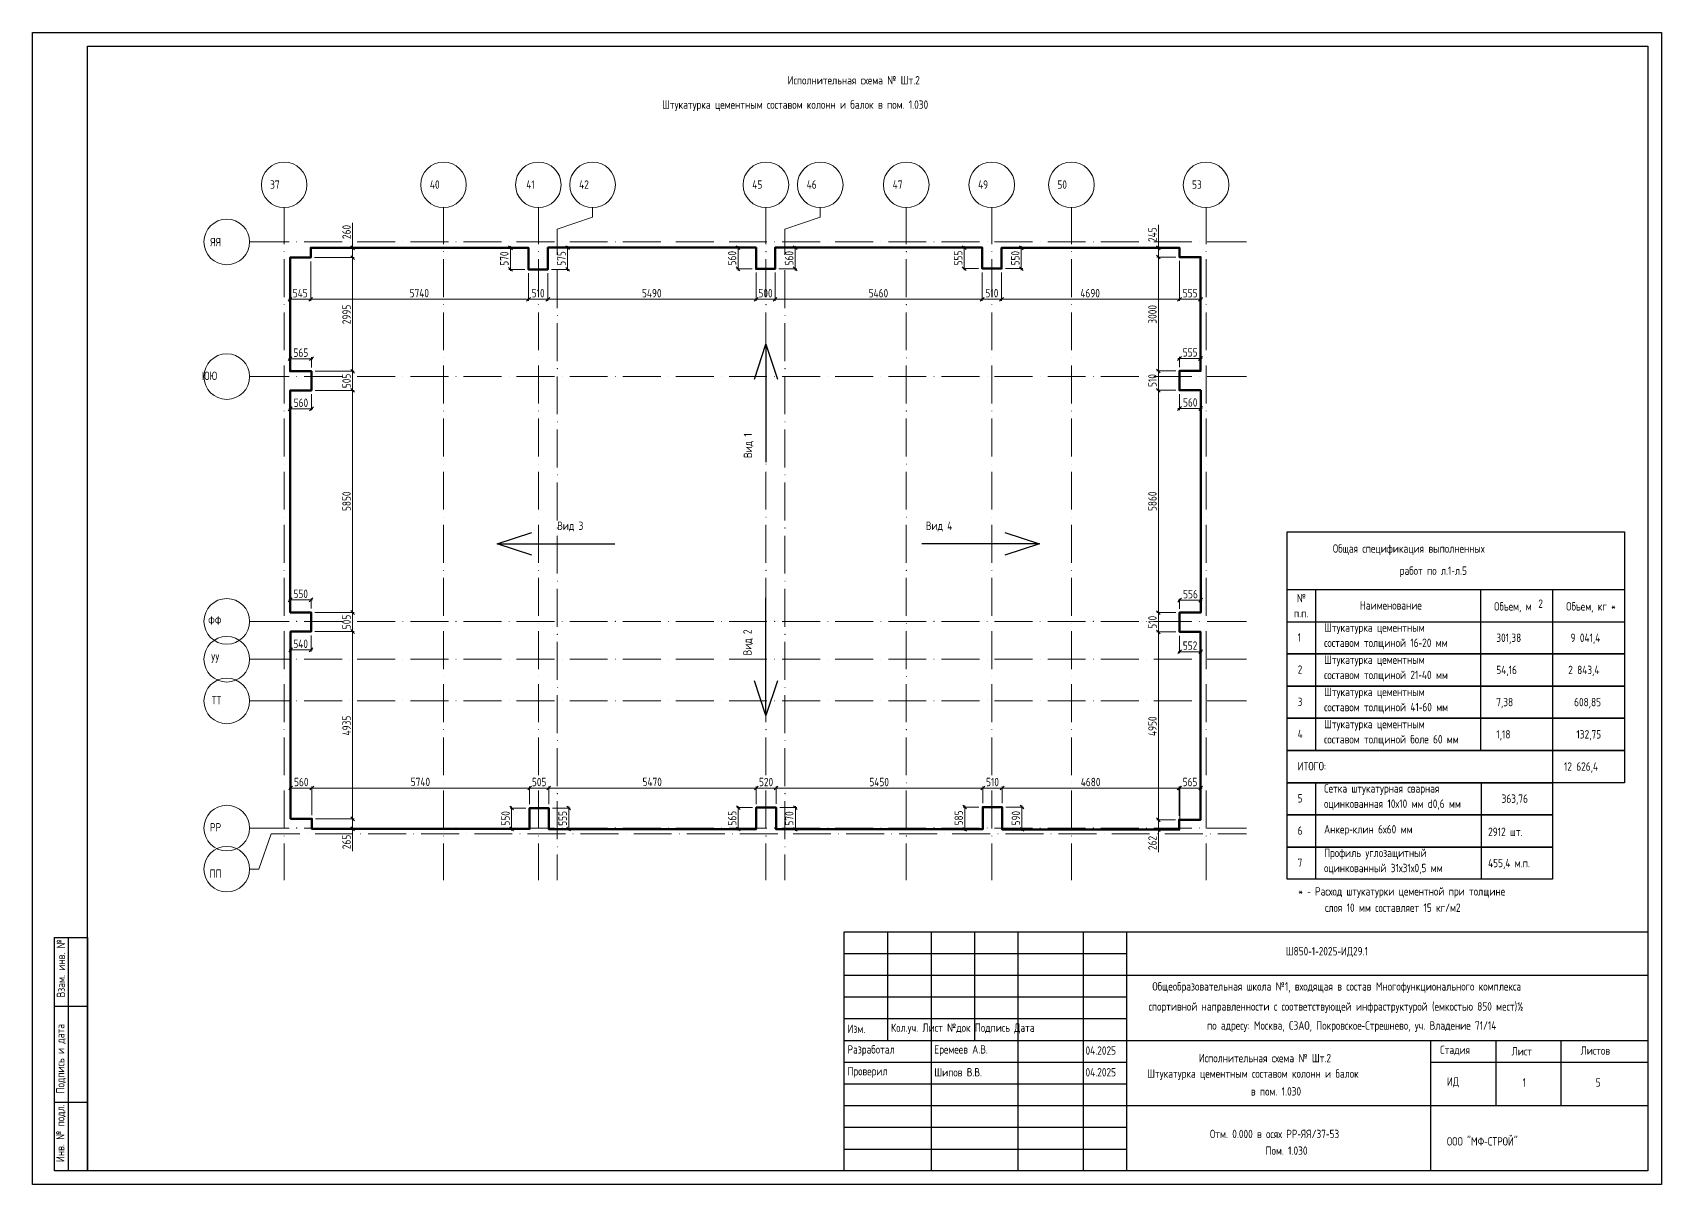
# Model space of a CAD drawing. Header units: millimetres. Extents: x 0 to 129, y 0 to 17.
# Drawn here: x 0.04 to 23.34, y 0.03 to 16.5 of the extents above; entities that cross this region are included whole.
import ezdxf

# ---------------------------------------------------------------- set-up
doc = ezdxf.new("R2010")
doc.units = ezdxf.units.MM
doc.layers.add('PDF _0', color=7, linetype='Continuous')
doc.layers.add('PDF _Текст', color=7, linetype='Continuous')
doc.layers.add('PDF _Оси-1', color=7, linetype='Continuous', true_color=0xaaaaaa)
doc.layers.add('PDF _Оси-3', color=7, linetype='Continuous', true_color=0x989898)
doc.styles.get("Standard").update_dxf_attribs({"font": 'ГОСТ тип А.ttf'})

msp = doc.modelspace()

# ---------------------------------------------------------------- linework, layer by layer
at = {"layer": 'PDF _0', "lineweight": 25}
for points in [[(0.043, 16.504), (23.34, 16.504), (23.34, 0.031), (0.043, 0.031)], [(0.828, 16.308), (23.144, 16.308), (23.144, 0.228), (0.828, 0.228)], [(22.814, 7.617), (17.987, 7.617)], [(22.814, 7.157), (17.987, 7.157)], [(22.814, 6.697), (17.987, 6.697)], [(22.814, 6.236), (17.987, 6.236)], [(21.783, 5.316), (17.987, 5.316)], [(21.783, 4.855), (17.987, 4.855)], [(0.357, 3.561), (0.828, 3.561), (0.828, 0.228), (0.357, 0.228)], [(11.652, 3.644), (23.144, 3.644), (23.144, 0.228), (11.652, 0.228)]]:
    msp.add_lwpolyline(points, close=True, dxfattribs=at)
at = {"layer": 'PDF _0', "lineweight": 13}
for points in [[(4.621, 13.426), (4.621, 13.785)], [(16.146, 13.271), (16.146, 13.426), (16.146, 13.755)], [(4.076, 13.426), (4.643, 13.426)], [(4.648, 13.399), (4.594, 13.453)], [(4.621, 13.448), (4.621, 13.285)], [(4.621, 13.307), (4.621, 11.638)], [(6.906, 13.399), (6.851, 13.453)], [(7.082, 13.426), (6.857, 13.426)], [(6.879, 13.448), (6.879, 13.095)], [(7.467, 13.429), (7.717, 13.429)], [(7.723, 13.402), (7.668, 13.456)], [(7.696, 13.45), (7.696, 13.095)], [(10.161, 13.402), (10.107, 13.456)], [(10.337, 13.429), (10.113, 13.429)], [(10.134, 13.45), (10.134, 13.103)], [(10.717, 13.429), (10.973, 13.429)], [(10.978, 13.402), (10.924, 13.456)], [(10.951, 13.45), (10.951, 13.103)], [(13.395, 13.402), (13.341, 13.456)], [(13.571, 13.429), (13.346, 13.429)], [(13.368, 13.45), (13.368, 13.106)], [(13.957, 13.426), (14.207, 13.426)], [(14.212, 13.399), (14.158, 13.453)], [(14.185, 13.448), (14.185, 13.106)], [(16.173, 13.399), (16.119, 13.453)], [(16.393, 13.426), (16.125, 13.426)], [(16.146, 11.644), (16.146, 13.315)], [(3.726, 13.231), (3.726, 12.668)], [(6.851, 13.144), (6.906, 13.09)], [(7.082, 13.117), (6.857, 13.117)], [(7.467, 13.117), (7.717, 13.117)], [(7.668, 13.144), (7.723, 13.09)], [(10.107, 13.152), (10.161, 13.098)], [(10.337, 13.125), (10.113, 13.125)], [(10.717, 13.125), (10.973, 13.125)], [(10.924, 13.152), (10.978, 13.098)], [(13.341, 13.155), (13.395, 13.1)], [(13.571, 13.128), (13.346, 13.128)], [(13.902, 12.668), (13.902, 13.073), (13.902, 12.668)], [(13.957, 13.128), (14.207, 13.128)], [(14.158, 13.155), (14.212, 13.1)], [(16.748, 13.239), (16.748, 12.668)], [(3.753, 12.717), (3.699, 12.663)], [(3.704, 12.69), (4.043, 12.69)], [(4, 12.69), (7.158, 12.69)], [(7.114, 12.69), (7.434, 12.69)], [(7.391, 12.69), (10.413, 12.69)], [(10.37, 12.69), (10.685, 12.69)], [(10.641, 12.69), (13.647, 12.69)], [(13.604, 12.69), (13.924, 12.69)], [(13.875, 12.663), (13.929, 12.717)], [(13.929, 12.717), (13.875, 12.663)], [(13.881, 12.69), (16.469, 12.69)], [(16.425, 12.69), (16.77, 12.69)], [(16.721, 12.663), (16.775, 12.717)], [(3.753, 11.866), (3.699, 11.812)], [(3.704, 11.839), (4.054, 11.839)], [(3.726, 11.714), (3.726, 11.861)], [(4.005, 11.812), (4.059, 11.866)], [(4.032, 11.714), (4.032, 11.861)], [(4.643, 11.66), (4.087, 11.66), (4.642, 11.66)], [(4.648, 11.633), (4.594, 11.687)], [(4.594, 11.687), (4.648, 11.633)], [(4.621, 11.682), (4.621, 11.364)], [(16.146, 11.687), (16.146, 11.367)], [(16.474, 11.87), (16.42, 11.816)], [(16.425, 11.843), (16.77, 11.843)], [(16.447, 11.72), (16.447, 11.865)], [(16.721, 11.816), (16.775, 11.87)], [(16.748, 11.72), (16.748, 11.865)], [(3.728, 11.332), (3.728, 11.102)], [(4.032, 11.332), (4.032, 11.102)], [(4.621, 11.408), (4.621, 8.19)], [(16.146, 11.41), (16.146, 8.187)], [(16.447, 11.334), (16.447, 11.105)], [(16.751, 11.334), (16.751, 11.105)], [(3.756, 11.15), (3.701, 11.096)], [(3.707, 11.123), (4.054, 11.123)], [(4.005, 11.096), (4.059, 11.15)], [(16.474, 11.154), (16.42, 11.1)], [(16.425, 11.127), (16.773, 11.127)], [(16.724, 11.1), (16.778, 11.154)], [(3.756, 8.418), (3.701, 8.363)], [(3.707, 8.391), (4.049, 8.391)], [(3.728, 8.266), (3.728, 8.412)], [(4, 8.363), (4.054, 8.418)], [(4.027, 8.266), (4.027, 8.412)], [(16.476, 8.414), (16.422, 8.359)], [(16.449, 8.263), (16.449, 8.408)], [(16.724, 8.359), (16.778, 8.414)], [(16.751, 8.263), (16.751, 8.408)], [(4.621, 8.233), (4.621, 7.916)], [(16.146, 8.231), (16.146, 7.91)], [(16.428, 8.387), (16.773, 8.387)], [(4.621, 7.959), (4.621, 5.238)], [(16.146, 7.954), (16.146, 5.225)], [(3.761, 7.704), (3.707, 7.649)], [(3.734, 7.883), (3.734, 7.655)], [(4, 7.649), (4.054, 7.704)], [(4.027, 7.883), (4.027, 7.655)], [(16.449, 7.878), (16.449, 7.629)], [(16.749, 7.878), (16.749, 7.629)], [(3.712, 7.676), (4.049, 7.676)], [(16.476, 7.678), (16.422, 7.623)], [(16.428, 7.65), (16.771, 7.65)], [(16.722, 7.623), (16.776, 7.678)], [(3.761, 5.727), (3.707, 5.672)], [(3.712, 5.7), (4.059, 5.7)], [(3.734, 5.314), (3.734, 5.721)], [(4.016, 5.7), (7.174, 5.7)], [(7.131, 5.7), (7.448, 5.7)], [(7.405, 5.7), (10.416, 5.7)], [(10.373, 5.7), (10.698, 5.7)], [(10.394, 5.474), (10.394, 5.721), (10.394, 5.469)], [(10.655, 5.7), (13.655, 5.7)], [(13.612, 5.7), (13.932, 5.7)], [(13.889, 5.7), (16.472, 5.7)], [(16.469, 5.727), (16.415, 5.672)], [(16.421, 5.7), (16.771, 5.7)], [(16.423, 5.672), (16.477, 5.727)], [(16.442, 5.301), (16.442, 5.721)], [(16.45, 5.162), (16.45, 5.721)], [(16.722, 5.672), (16.776, 5.727)], [(16.749, 5.301), (16.749, 5.721)], [(6.922, 5.387), (6.868, 5.442)], [(7.098, 5.414), (6.873, 5.414)], [(6.895, 5.436), (6.895, 5.094)], [(7.481, 5.414), (7.734, 5.414)], [(7.739, 5.387), (7.685, 5.442)], [(7.712, 5.436), (7.712, 5.092)], [(10.164, 5.393), (10.11, 5.447)], [(10.34, 5.42), (10.115, 5.42)], [(10.137, 5.442), (10.137, 5.092)], [(10.731, 5.42), (10.976, 5.42)], [(10.981, 5.393), (10.927, 5.447)], [(10.954, 5.442), (10.954, 5.089)], [(13.403, 5.401), (13.349, 5.455)], [(13.579, 5.428), (13.355, 5.428)], [(13.376, 5.45), (13.376, 5.089)], [(13.965, 5.428), (14.215, 5.428)], [(14.22, 5.401), (14.166, 5.455)], [(14.193, 5.45), (14.193, 5.086)], [(4.594, 5.143), (4.648, 5.089)], [(4.621, 5.282), (4.621, 5.116), (4.621, 4.797)], [(6.868, 5.143), (6.922, 5.089)], [(7.685, 5.14), (7.739, 5.086)], [(10.11, 5.14), (10.164, 5.086)], [(10.927, 5.138), (10.981, 5.083)], [(13.349, 5.138), (13.403, 5.083)], [(14.166, 5.135), (14.22, 5.081)], [(16.119, 5.131), (16.173, 5.077)], [(16.146, 5.268), (16.146, 5.104), (16.146, 4.785)], [(4.092, 5.116), (4.642, 5.116)], [(7.098, 5.116), (6.873, 5.116)], [(7.481, 5.113), (7.734, 5.113)], [(10.34, 5.113), (10.115, 5.113)], [(10.731, 5.111), (10.976, 5.111)], [(13.579, 5.111), (13.355, 5.111)], [(13.965, 5.108), (14.215, 5.108)], [(16.388, 5.104), (16.125, 5.104)]]:
    msp.add_lwpolyline(points, dxfattribs=at)
at = {"layer": 'PDF _0', "lineweight": 60}
msp.add_lwpolyline([(16.442, 5.104), (16.442, 5.246), (16.749, 5.246), (16.749, 7.932), (16.449, 7.932), (16.449, 8.209), (16.751, 8.209), (16.751, 11.389), (16.447, 11.389), (16.447, 11.665), (16.748, 11.665), (16.748, 13.293), (16.447, 13.293), (16.447, 13.426), (13.902, 13.426), (13.902, 13.128), (13.626, 13.128), (13.626, 13.429), (10.663, 13.429), (10.663, 13.125), (10.392, 13.125), (10.392, 13.429), (7.413, 13.429), (7.413, 13.117), (7.136, 13.117), (7.136, 13.426), (4.021, 13.426), (4.021, 13.285), (3.726, 13.285), (3.726, 11.66), (4.032, 11.66), (4.032, 11.386), (3.728, 11.386), (3.728, 8.212), (4.027, 8.212), (4.027, 7.938), (3.734, 7.938), (3.734, 5.26), (4.038, 5.26), (4.038, 5.116), (7.152, 5.116), (7.152, 5.414), (7.426, 5.414), (7.426, 5.113), (10.394, 5.113), (10.394, 5.42), (10.677, 5.42), (10.677, 5.111), (13.634, 5.111), (13.634, 5.428), (13.91, 5.428), (13.91, 5.108), (16.45, 5.108)], dxfattribs=at)
at = {"layer": 'PDF _0', "lineweight": 13}
for points in [[(4.643, 13.285), (4.076, 13.285)], [(4.648, 13.258), (4.594, 13.312)], [(16.173, 13.266), (16.119, 13.32)], [(16.125, 13.293), (16.393, 13.293)], [(4.021, 12.668), (4.021, 13.231)], [(7.136, 12.668), (7.136, 13.062)], [(7.413, 12.668), (7.413, 13.062)], [(10.392, 12.668), (10.392, 13.071)], [(10.663, 12.668), (10.663, 13.071)], [(13.626, 12.668), (13.626, 13.073)], [(16.447, 12.668), (16.447, 13.239)], [(4.049, 12.717), (3.994, 12.663)], [(7.163, 12.717), (7.109, 12.663)], [(7.386, 12.663), (7.44, 12.717)], [(10.365, 12.663), (10.419, 12.717)], [(10.636, 12.663), (10.69, 12.717)], [(13.598, 12.663), (13.653, 12.717)], [(16.42, 12.663), (16.474, 12.717)], [(16.173, 11.638), (16.119, 11.692)], [(16.125, 11.665), (16.393, 11.665)], [(16.119, 11.416), (16.173, 11.361)], [(4.642, 11.386), (4.087, 11.386)], [(4.594, 11.413), (4.648, 11.359)], [(16.125, 11.389), (16.393, 11.389)], [(4.642, 8.212), (4.081, 8.212)], [(4.648, 8.184), (4.594, 8.239)], [(16.173, 8.182), (16.119, 8.236)], [(16.125, 8.209), (16.395, 8.209)], [(4.642, 7.938), (4.081, 7.938)], [(4.594, 7.965), (4.648, 7.91)], [(16.119, 7.959), (16.173, 7.905)], [(16.125, 7.932), (16.395, 7.932)], [(4.011, 5.672), (4.065, 5.727)], [(4.038, 5.721), (4.038, 5.314)], [(7.179, 5.727), (7.125, 5.672)], [(7.152, 5.721), (7.152, 5.469)], [(7.399, 5.672), (7.453, 5.727)], [(7.426, 5.721), (7.426, 5.469)], [(10.422, 5.727), (10.367, 5.672)], [(10.649, 5.672), (10.704, 5.727)], [(10.677, 5.721), (10.677, 5.474)], [(13.661, 5.727), (13.607, 5.672)], [(13.634, 5.721), (13.634, 5.482)], [(13.883, 5.672), (13.938, 5.727)], [(13.91, 5.721), (13.91, 5.482)], [(4.642, 5.26), (4.092, 5.26)], [(4.594, 5.287), (4.648, 5.233)], [(16.119, 5.273), (16.173, 5.219)], [(16.125, 5.246), (16.388, 5.246)]]:
    msp.add_lwpolyline(points, close=True, dxfattribs=at)
at = {"layer": 'PDF _0', "lineweight": 25}
for points in [[(10.369, 11.548), (10.533, 12.046), (10.533, 10.362)], [(10.533, 12.046), (10.697, 11.548)], [(6.688, 9.192), (7.186, 9.356)], [(13.947, 9.356), (14.445, 9.192), (12.761, 9.192)], [(21.783, 4.395), (17.987, 4.395), (17.987, 9.365), (22.814, 9.365), (22.814, 5.776), (17.987, 5.776), (21.783, 5.776), (17.987, 5.776)], [(7.186, 9.028), (6.688, 9.192), (8.372, 9.192)], [(14.445, 9.192), (13.947, 9.028)], [(10.697, 7.235), (10.533, 6.737), (10.533, 8.421)], [(17.987, 8.538), (22.814, 8.538)], [(21.783, 8.538), (21.783, 4.395), (17.987, 4.395)], [(18.39, 8.538), (18.39, 6.236)], [(20.752, 8.538), (20.752, 6.236)], [(17.987, 8.077), (22.814, 8.077)], [(10.533, 6.737), (10.369, 7.235)], [(18.39, 5.776), (18.39, 4.395)], [(20.76, 5.776), (20.76, 4.395)], [(0.553, 3.561), (0.553, 0.228)], [(12.273, 3.644), (12.273, 2.091)], [(12.894, 3.644), (12.894, 0.228)], [(13.515, 3.644), (13.515, 2.091)], [(14.137, 3.644), (14.137, 0.228)], [(15.068, 3.644), (15.068, 0.228)], [(15.69, 3.644), (15.69, 0.228)], [(11.652, 3.333), (15.69, 3.333)], [(11.652, 3.023), (23.144, 3.023)], [(0.357, 2.581), (0.828, 2.581)], [(11.652, 2.712), (15.69, 2.712)], [(11.652, 2.402), (15.69, 2.402)], [(11.652, 2.091), (23.144, 2.091)], [(20.038, 2.091), (20.038, 0.228)], [(20.97, 2.091), (20.97, 1.159)], [(21.901, 2.091), (21.901, 1.159)], [(11.652, 1.781), (15.69, 1.781)], [(20.038, 1.781), (23.144, 1.781)], [(11.652, 1.47), (15.69, 1.47)], [(0.357, 1.208), (0.828, 1.208)], [(11.652, 1.159), (23.144, 1.159)], [(11.652, 0.849), (15.69, 0.849)], [(11.652, 0.538), (15.69, 0.538)]]:
    msp.add_lwpolyline(points, dxfattribs=at)
at = {"layer": 'PDF _Оси-1', "lineweight": 20}
for centre in [(3.642, 14.326), (5.921, 14.326), (7.277, 14.326), (8.054, 14.326), (10.533, 14.326), (11.31, 14.326), (12.54, 14.326), (13.761, 14.326), (14.901, 14.326), (16.827, 14.326), (2.821, 13.51), (2.821, 11.584), (2.821, 8.084), (2.821, 7.541), (2.821, 6.945), (2.821, 5.127), (2.821, 4.54)]:
    msp.add_circle(centre, 0.326, dxfattribs=at)
at = {"layer": 'PDF _Оси-3', "lineweight": 9}
for points in [[(3.642, 14), (3.642, 13.479)], [(5.921, 14), (5.921, 13.479)], [(7.277, 14), (7.277, 13.479)], [(8.054, 14), (8.054, 13.866), (7.548, 13.69), (7.548, 13.324)], [(10.533, 14), (10.533, 13.479)], [(11.31, 14), (11.31, 13.866), (10.804, 13.69), (10.804, 13.324)], [(12.54, 14), (12.54, 13.479)], [(13.761, 14), (13.761, 13.479)], [(14.901, 14), (14.901, 13.479)], [(16.827, 14), (16.827, 13.479)], [(3.711, 13.51), (3.146, 13.51)], [(4.47, 13.51), (3.928, 13.51)], [(5.23, 13.51), (4.687, 13.51)], [(5.99, 13.51), (5.447, 13.51)], [(6.749, 13.51), (6.207, 13.51)], [(7.509, 13.51), (6.966, 13.51)], [(8.268, 13.51), (7.726, 13.51)], [(9.028, 13.51), (8.486, 13.51)], [(9.788, 13.51), (9.245, 13.51)], [(10.547, 13.51), (10.005, 13.51)], [(11.307, 13.51), (10.764, 13.51)], [(12.067, 13.51), (11.524, 13.51)], [(12.826, 13.51), (12.284, 13.51)], [(13.586, 13.51), (13.043, 13.51)], [(14.346, 13.51), (13.803, 13.51)], [(15.105, 13.51), (14.563, 13.51)], [(15.865, 13.51), (15.322, 13.51)], [(16.625, 13.51), (16.082, 13.51)], [(17.406, 13.51), (16.842, 13.51)], [(3.642, 13.262), (3.642, 12.719)], [(5.921, 13.262), (5.921, 12.719)], [(7.277, 13.262), (7.277, 12.719)], [(7.548, 13.107), (7.548, 12.564)], [(10.533, 13.262), (10.533, 12.719)], [(10.804, 13.107), (10.804, 12.564)], [(12.54, 13.262), (12.54, 12.719)], [(13.761, 13.262), (13.761, 12.719)], [(14.901, 13.262), (14.901, 12.719)], [(16.827, 13.262), (16.827, 12.719)], [(3.642, 12.502), (3.642, 11.96)], [(5.921, 12.502), (5.921, 11.96)], [(7.277, 12.502), (7.277, 11.96)], [(7.548, 12.347), (7.548, 11.804)], [(10.533, 12.502), (10.533, 11.96)], [(10.804, 12.347), (10.804, 11.804)], [(12.54, 12.502), (12.54, 11.96)], [(13.761, 12.502), (13.761, 11.96)], [(14.901, 12.502), (14.901, 11.96)], [(16.827, 12.502), (16.827, 11.96)], [(3.642, 11.743), (3.642, 11.2)], [(5.921, 11.743), (5.921, 11.2)], [(7.277, 11.743), (7.277, 11.2)], [(10.533, 11.743), (10.533, 11.2)], [(12.54, 11.743), (12.54, 11.2)], [(13.761, 11.743), (13.761, 11.2)], [(14.901, 11.743), (14.901, 11.2)], [(16.827, 11.743), (16.827, 11.2)], [(3.146, 11.584), (3.711, 11.584)], [(3.928, 11.584), (4.47, 11.584)], [(4.687, 11.584), (5.23, 11.584)], [(5.447, 11.584), (5.99, 11.584)], [(6.207, 11.584), (6.749, 11.584)], [(6.966, 11.584), (7.509, 11.584)], [(7.548, 11.587), (7.548, 11.045)], [(7.726, 11.584), (8.268, 11.584)], [(8.486, 11.584), (9.028, 11.584)], [(9.245, 11.584), (9.788, 11.584)], [(10.005, 11.584), (10.547, 11.584)], [(10.764, 11.584), (11.307, 11.584)], [(10.804, 11.587), (10.804, 11.045)], [(11.524, 11.584), (12.067, 11.584)], [(12.284, 11.584), (12.826, 11.584)], [(13.043, 11.584), (13.586, 11.584)], [(13.803, 11.584), (14.346, 11.584)], [(14.563, 11.584), (15.105, 11.584)], [(15.322, 11.584), (15.865, 11.584)], [(16.082, 11.584), (16.625, 11.584)], [(16.842, 11.584), (17.406, 11.584)], [(3.642, 10.983), (3.642, 10.44)], [(5.921, 10.983), (5.921, 10.44)], [(7.277, 10.983), (7.277, 10.44)], [(10.533, 10.983), (10.533, 10.44)], [(12.54, 10.983), (12.54, 10.44)], [(13.761, 10.983), (13.761, 10.44)], [(14.901, 10.983), (14.901, 10.44)], [(16.827, 10.983), (16.827, 10.44)], [(7.548, 10.828), (7.548, 10.285)], [(10.804, 10.828), (10.804, 10.285)], [(3.642, 10.223), (3.642, 9.681)], [(5.921, 10.223), (5.921, 9.681)], [(7.277, 10.223), (7.277, 9.681)], [(7.548, 10.068), (7.548, 9.526)], [(10.533, 10.223), (10.533, 9.681)], [(10.804, 10.068), (10.804, 9.526)], [(12.54, 10.223), (12.54, 9.681)], [(13.761, 10.223), (13.761, 9.681)], [(14.901, 10.223), (14.901, 9.681)], [(16.827, 10.223), (16.827, 9.681)], [(3.642, 9.464), (3.642, 8.921)], [(5.921, 9.464), (5.921, 8.921)], [(7.277, 9.464), (7.277, 8.921)], [(10.533, 9.464), (10.533, 8.921)], [(12.54, 9.464), (12.54, 8.921)], [(13.761, 9.464), (13.761, 8.921)], [(14.901, 9.464), (14.901, 8.921)], [(16.827, 9.464), (16.827, 8.921)], [(7.548, 9.308), (7.548, 8.766)], [(10.804, 9.308), (10.804, 8.766)], [(3.642, 8.704), (3.642, 8.161)], [(5.921, 8.704), (5.921, 8.161)], [(7.277, 8.704), (7.277, 8.161)], [(10.533, 8.704), (10.533, 8.161)], [(12.54, 8.704), (12.54, 8.161)], [(13.761, 8.704), (13.761, 8.161)], [(14.901, 8.704), (14.901, 8.161)], [(16.827, 8.704), (16.827, 8.161)], [(7.548, 8.549), (7.548, 8.006)], [(10.804, 8.549), (10.804, 8.006)], [(3.146, 8.084), (3.711, 8.084)], [(3.642, 7.944), (3.642, 7.402)], [(3.928, 8.084), (4.47, 8.084)], [(4.687, 8.084), (5.23, 8.084)], [(5.447, 8.084), (5.99, 8.084)], [(5.921, 7.944), (5.921, 7.402)], [(6.207, 8.084), (6.749, 8.084)], [(6.966, 8.084), (7.509, 8.084)], [(7.277, 7.944), (7.277, 7.402)], [(7.726, 8.084), (8.268, 8.084)], [(8.486, 8.084), (9.028, 8.084)], [(9.245, 8.084), (9.788, 8.084)], [(10.005, 8.084), (10.547, 8.084)], [(10.533, 7.944), (10.533, 7.402)], [(10.764, 8.084), (11.307, 8.084)], [(11.524, 8.084), (12.067, 8.084)], [(12.284, 8.084), (12.826, 8.084)], [(12.54, 7.944), (12.54, 7.402)], [(13.043, 8.084), (13.586, 8.084)], [(13.761, 7.944), (13.761, 7.402)], [(13.803, 8.084), (14.346, 8.084)], [(14.563, 8.084), (15.105, 8.084)], [(14.901, 7.944), (14.901, 7.402)], [(15.322, 8.084), (15.865, 8.084)], [(16.082, 8.084), (16.625, 8.084)], [(16.827, 7.944), (16.827, 7.402)], [(16.842, 8.084), (17.406, 8.084)], [(7.548, 7.789), (7.548, 7.247)], [(10.804, 7.789), (10.804, 7.247)], [(3.146, 7.541), (3.711, 7.541)], [(3.928, 7.541), (4.47, 7.541)], [(4.687, 7.541), (5.23, 7.541)], [(5.447, 7.541), (5.99, 7.541)], [(6.207, 7.541), (6.749, 7.541)], [(6.966, 7.541), (7.509, 7.541)], [(7.726, 7.541), (8.268, 7.541)], [(8.486, 7.541), (9.028, 7.541)], [(9.245, 7.541), (9.788, 7.541)], [(10.005, 7.541), (10.547, 7.541)], [(10.764, 7.541), (11.307, 7.541)], [(11.524, 7.541), (12.067, 7.541)], [(12.284, 7.541), (12.826, 7.541)], [(13.043, 7.541), (13.586, 7.541)], [(13.803, 7.541), (14.346, 7.541)], [(14.563, 7.541), (15.105, 7.541)], [(15.322, 7.541), (15.865, 7.541)], [(16.082, 7.541), (16.625, 7.541)], [(16.842, 7.541), (17.406, 7.541)], [(3.642, 7.185), (3.642, 6.642)], [(5.921, 7.185), (5.921, 6.642)], [(7.277, 7.185), (7.277, 6.642)], [(7.548, 7.03), (7.548, 6.487)], [(10.533, 7.185), (10.533, 6.642)], [(10.804, 7.03), (10.804, 6.487)], [(12.54, 7.185), (12.54, 6.642)], [(13.761, 7.185), (13.761, 6.642)], [(14.901, 7.185), (14.901, 6.642)], [(16.827, 7.185), (16.827, 6.642)], [(3.146, 6.945), (3.711, 6.945)], [(3.928, 6.945), (4.47, 6.945)], [(4.687, 6.945), (5.23, 6.945)], [(5.447, 6.945), (5.99, 6.945)], [(6.207, 6.945), (6.749, 6.945)], [(6.966, 6.945), (7.509, 6.945)], [(7.726, 6.945), (8.268, 6.945)], [(8.486, 6.945), (9.028, 6.945)], [(9.245, 6.945), (9.788, 6.945)], [(10.005, 6.945), (10.547, 6.945)], [(10.764, 6.945), (11.307, 6.945)], [(11.524, 6.945), (12.067, 6.945)], [(12.284, 6.945), (12.826, 6.945)], [(13.043, 6.945), (13.586, 6.945)], [(13.803, 6.945), (14.346, 6.945)], [(14.563, 6.945), (15.105, 6.945)], [(15.322, 6.945), (15.865, 6.945)], [(16.082, 6.945), (16.625, 6.945)], [(16.842, 6.945), (17.406, 6.945)], [(3.642, 6.425), (3.642, 5.882)], [(5.921, 6.425), (5.921, 5.882)], [(7.277, 6.425), (7.277, 5.882)], [(10.533, 6.425), (10.533, 5.882)], [(12.54, 6.425), (12.54, 5.882)], [(13.761, 6.425), (13.761, 5.882)], [(14.901, 6.425), (14.901, 5.882)], [(16.827, 6.425), (16.827, 5.882)], [(7.548, 6.27), (7.548, 5.727)], [(10.804, 6.27), (10.804, 5.727)], [(3.642, 5.665), (3.642, 5.123)], [(5.921, 5.665), (5.921, 5.123)], [(7.277, 5.665), (7.277, 5.123)], [(10.533, 5.665), (10.533, 5.123)], [(12.54, 5.665), (12.54, 5.123)], [(13.761, 5.665), (13.761, 5.123)], [(14.901, 5.665), (14.901, 5.123)], [(16.827, 5.665), (16.827, 5.123)], [(7.548, 5.51), (7.548, 4.968)], [(10.804, 5.51), (10.804, 4.968)], [(3.146, 5.127), (3.711, 5.127)], [(3.928, 5.127), (4.47, 5.127)], [(4.687, 5.127), (5.23, 5.127)], [(5.447, 5.127), (5.99, 5.127)], [(6.207, 5.127), (6.749, 5.127)], [(6.966, 5.127), (7.509, 5.127)], [(7.726, 5.127), (8.268, 5.127)], [(8.486, 5.127), (9.028, 5.127)], [(9.245, 5.127), (9.788, 5.127)], [(10.005, 5.127), (10.547, 5.127)], [(10.764, 5.127), (11.307, 5.127)], [(11.524, 5.127), (12.067, 5.127)], [(12.284, 5.127), (12.826, 5.127)], [(13.043, 5.127), (13.586, 5.127)], [(13.803, 5.127), (14.346, 5.127)], [(14.563, 5.127), (15.105, 5.127)], [(15.322, 5.127), (15.865, 5.127)], [(16.082, 5.127), (16.625, 5.127)], [(16.842, 5.127), (17.406, 5.127)], [(3.866, 5.045), (3.457, 5.045), (3.28, 4.54), (3.146, 4.54)], [(3.642, 4.906), (3.642, 4.384)], [(4.625, 5.045), (4.083, 5.045)], [(5.385, 5.045), (4.842, 5.045)], [(6.145, 5.045), (5.602, 5.045)], [(5.921, 4.906), (5.921, 4.384)], [(6.904, 5.045), (6.362, 5.045)], [(7.664, 5.045), (7.121, 5.045)], [(7.277, 4.906), (7.277, 4.384)], [(8.424, 5.045), (7.881, 5.045)], [(9.183, 5.045), (8.641, 5.045)], [(9.943, 5.045), (9.4, 5.045)], [(10.702, 5.045), (10.16, 5.045)], [(10.533, 4.906), (10.533, 4.384)], [(11.462, 5.045), (10.92, 5.045)], [(12.222, 5.045), (11.679, 5.045)], [(12.981, 5.045), (12.439, 5.045)], [(12.54, 4.906), (12.54, 4.384)], [(13.741, 5.045), (13.198, 5.045)], [(13.761, 4.906), (13.761, 4.384)], [(14.501, 5.045), (13.958, 5.045)], [(15.26, 5.045), (14.718, 5.045)], [(14.901, 4.906), (14.901, 4.384)], [(16.02, 5.045), (15.477, 5.045)], [(16.78, 5.045), (16.237, 5.045)], [(16.827, 4.906), (16.827, 4.384)], [(17.406, 5.045), (16.997, 5.045)], [(7.548, 4.751), (7.548, 4.384)], [(10.804, 4.751), (10.804, 4.384)]]:
    msp.add_lwpolyline(points, dxfattribs=at)
at = {"layer": 'PDF _Оси-3', "lineweight": 5}
for points in [[(3.819, 13.51), (3.821, 13.51), (3.821, 13.512), (3.819, 13.512)], [(4.579, 13.51), (4.581, 13.51), (4.581, 13.512), (4.579, 13.512)], [(5.338, 13.51), (5.34, 13.51), (5.34, 13.512), (5.338, 13.512)], [(6.098, 13.51), (6.1, 13.51), (6.1, 13.512), (6.098, 13.512)], [(6.858, 13.51), (6.86, 13.51), (6.86, 13.512), (6.858, 13.512)], [(7.617, 13.51), (7.619, 13.51), (7.619, 13.512), (7.617, 13.512)], [(8.377, 13.51), (8.379, 13.51), (8.379, 13.512), (8.377, 13.512)], [(9.137, 13.51), (9.139, 13.51), (9.139, 13.512), (9.137, 13.512)], [(9.896, 13.51), (9.898, 13.51), (9.898, 13.512), (9.896, 13.512)], [(10.656, 13.51), (10.658, 13.51), (10.658, 13.512), (10.656, 13.512)], [(11.416, 13.51), (11.418, 13.51), (11.418, 13.512), (11.416, 13.512)], [(12.175, 13.51), (12.177, 13.51), (12.177, 13.512), (12.175, 13.512)], [(12.935, 13.51), (12.937, 13.51), (12.937, 13.512), (12.935, 13.512)], [(13.695, 13.51), (13.697, 13.51), (13.697, 13.512), (13.695, 13.512)], [(14.454, 13.51), (14.456, 13.51), (14.456, 13.512), (14.454, 13.512)], [(15.214, 13.51), (15.216, 13.51), (15.216, 13.512), (15.214, 13.512)], [(15.973, 13.51), (15.975, 13.51), (15.975, 13.512), (15.973, 13.512)], [(16.733, 13.51), (16.735, 13.51), (16.735, 13.512), (16.733, 13.512)], [(3.642, 13.37), (3.644, 13.37), (3.644, 13.372), (3.642, 13.372)], [(5.921, 13.37), (5.923, 13.37), (5.923, 13.372), (5.921, 13.372)], [(7.277, 13.37), (7.279, 13.37), (7.279, 13.372), (7.277, 13.372)], [(10.533, 13.37), (10.535, 13.37), (10.535, 13.372), (10.533, 13.372)], [(12.54, 13.37), (12.542, 13.37), (12.542, 13.372), (12.54, 13.372)], [(13.761, 13.37), (13.763, 13.37), (13.763, 13.372), (13.761, 13.372)], [(14.901, 13.37), (14.903, 13.37), (14.903, 13.372), (14.901, 13.372)], [(16.827, 13.37), (16.829, 13.37), (16.829, 13.372), (16.827, 13.372)], [(7.548, 13.215), (7.55, 13.215), (7.55, 13.217), (7.548, 13.217)], [(10.804, 13.215), (10.806, 13.215), (10.806, 13.217), (10.804, 13.217)], [(3.642, 12.611), (3.644, 12.611), (3.644, 12.613), (3.642, 12.613)], [(5.921, 12.611), (5.923, 12.611), (5.923, 12.613), (5.921, 12.613)], [(7.277, 12.611), (7.279, 12.611), (7.279, 12.613), (7.277, 12.613)], [(10.533, 12.611), (10.535, 12.611), (10.535, 12.613), (10.533, 12.613)], [(12.54, 12.611), (12.542, 12.611), (12.542, 12.613), (12.54, 12.613)], [(13.761, 12.611), (13.763, 12.611), (13.763, 12.613), (13.761, 12.613)], [(14.901, 12.611), (14.903, 12.611), (14.903, 12.613), (14.901, 12.613)], [(16.827, 12.611), (16.829, 12.611), (16.829, 12.613), (16.827, 12.613)], [(7.548, 12.456), (7.55, 12.456), (7.55, 12.458), (7.548, 12.458)], [(10.804, 12.456), (10.806, 12.456), (10.806, 12.458), (10.804, 12.458)], [(3.642, 11.851), (3.644, 11.851), (3.644, 11.853), (3.642, 11.853)], [(5.921, 11.851), (5.923, 11.851), (5.923, 11.853), (5.921, 11.853)], [(7.277, 11.851), (7.279, 11.851), (7.279, 11.853), (7.277, 11.853)], [(7.548, 11.696), (7.55, 11.696), (7.55, 11.698), (7.548, 11.698)], [(10.533, 11.851), (10.535, 11.851), (10.535, 11.853), (10.533, 11.853)], [(10.804, 11.696), (10.806, 11.696), (10.806, 11.698), (10.804, 11.698)], [(12.54, 11.851), (12.542, 11.851), (12.542, 11.853), (12.54, 11.853)], [(13.761, 11.851), (13.763, 11.851), (13.763, 11.853), (13.761, 11.853)], [(14.901, 11.851), (14.903, 11.851), (14.903, 11.853), (14.901, 11.853)], [(16.827, 11.851), (16.829, 11.851), (16.829, 11.853), (16.827, 11.853)], [(3.819, 11.584), (3.821, 11.584), (3.821, 11.586), (3.819, 11.586)], [(4.579, 11.584), (4.581, 11.584), (4.581, 11.586), (4.579, 11.586)], [(5.338, 11.584), (5.34, 11.584), (5.34, 11.586), (5.338, 11.586)], [(6.098, 11.584), (6.1, 11.584), (6.1, 11.586), (6.098, 11.586)], [(6.858, 11.584), (6.86, 11.584), (6.86, 11.586), (6.858, 11.586)], [(7.617, 11.584), (7.619, 11.584), (7.619, 11.586), (7.617, 11.586)], [(8.377, 11.584), (8.379, 11.584), (8.379, 11.586), (8.377, 11.586)], [(9.137, 11.584), (9.139, 11.584), (9.139, 11.586), (9.137, 11.586)], [(9.896, 11.584), (9.898, 11.584), (9.898, 11.586), (9.896, 11.586)], [(10.656, 11.584), (10.658, 11.584), (10.658, 11.586), (10.656, 11.586)], [(11.416, 11.584), (11.418, 11.584), (11.418, 11.586), (11.416, 11.586)], [(12.175, 11.584), (12.177, 11.584), (12.177, 11.586), (12.175, 11.586)], [(12.935, 11.584), (12.937, 11.584), (12.937, 11.586), (12.935, 11.586)], [(13.695, 11.584), (13.697, 11.584), (13.697, 11.586), (13.695, 11.586)], [(14.454, 11.584), (14.456, 11.584), (14.456, 11.586), (14.454, 11.586)], [(15.214, 11.584), (15.216, 11.584), (15.216, 11.586), (15.214, 11.586)], [(15.973, 11.584), (15.975, 11.584), (15.975, 11.586), (15.973, 11.586)], [(16.733, 11.584), (16.735, 11.584), (16.735, 11.586), (16.733, 11.586)], [(3.642, 11.091), (3.644, 11.091), (3.644, 11.093), (3.642, 11.093)], [(5.921, 11.091), (5.923, 11.091), (5.923, 11.093), (5.921, 11.093)], [(7.277, 11.091), (7.279, 11.091), (7.279, 11.093), (7.277, 11.093)], [(10.533, 11.091), (10.535, 11.091), (10.535, 11.093), (10.533, 11.093)], [(12.54, 11.091), (12.542, 11.091), (12.542, 11.093), (12.54, 11.093)], [(13.761, 11.091), (13.763, 11.091), (13.763, 11.093), (13.761, 11.093)], [(14.901, 11.091), (14.903, 11.091), (14.903, 11.093), (14.901, 11.093)], [(16.827, 11.091), (16.829, 11.091), (16.829, 11.093), (16.827, 11.093)], [(7.548, 10.936), (7.55, 10.936), (7.55, 10.938), (7.548, 10.938)], [(10.804, 10.936), (10.806, 10.936), (10.806, 10.938), (10.804, 10.938)], [(3.642, 10.332), (3.644, 10.332), (3.644, 10.334), (3.642, 10.334)], [(5.921, 10.332), (5.923, 10.332), (5.923, 10.334), (5.921, 10.334)], [(7.277, 10.332), (7.279, 10.332), (7.279, 10.334), (7.277, 10.334)], [(10.533, 10.332), (10.535, 10.332), (10.535, 10.334), (10.533, 10.334)], [(12.54, 10.332), (12.542, 10.332), (12.542, 10.334), (12.54, 10.334)], [(13.761, 10.332), (13.763, 10.332), (13.763, 10.334), (13.761, 10.334)], [(14.901, 10.332), (14.903, 10.332), (14.903, 10.334), (14.901, 10.334)], [(16.827, 10.332), (16.829, 10.332), (16.829, 10.334), (16.827, 10.334)], [(7.548, 10.177), (7.55, 10.177), (7.55, 10.179), (7.548, 10.179)], [(10.804, 10.177), (10.806, 10.177), (10.806, 10.179), (10.804, 10.179)], [(3.642, 9.572), (3.644, 9.572), (3.644, 9.574), (3.642, 9.574)], [(5.921, 9.572), (5.923, 9.572), (5.923, 9.574), (5.921, 9.574)], [(7.277, 9.572), (7.279, 9.572), (7.279, 9.574), (7.277, 9.574)], [(10.533, 9.572), (10.535, 9.572), (10.535, 9.574), (10.533, 9.574)], [(12.54, 9.572), (12.542, 9.572), (12.542, 9.574), (12.54, 9.574)], [(13.761, 9.572), (13.763, 9.572), (13.763, 9.574), (13.761, 9.574)], [(14.901, 9.572), (14.903, 9.572), (14.903, 9.574), (14.901, 9.574)], [(16.827, 9.572), (16.829, 9.572), (16.829, 9.574), (16.827, 9.574)], [(7.548, 9.417), (7.55, 9.417), (7.55, 9.419), (7.548, 9.419)], [(10.804, 9.417), (10.806, 9.417), (10.806, 9.419), (10.804, 9.419)], [(3.642, 8.812), (3.644, 8.812), (3.644, 8.814), (3.642, 8.814)], [(5.921, 8.812), (5.923, 8.812), (5.923, 8.814), (5.921, 8.814)], [(7.277, 8.812), (7.279, 8.812), (7.279, 8.814), (7.277, 8.814)], [(7.548, 8.657), (7.55, 8.657), (7.55, 8.659), (7.548, 8.659)], [(10.533, 8.812), (10.535, 8.812), (10.535, 8.814), (10.533, 8.814)], [(10.804, 8.657), (10.806, 8.657), (10.806, 8.659), (10.804, 8.659)], [(12.54, 8.812), (12.542, 8.812), (12.542, 8.814), (12.54, 8.814)], [(13.761, 8.812), (13.763, 8.812), (13.763, 8.814), (13.761, 8.814)], [(14.901, 8.812), (14.903, 8.812), (14.903, 8.814), (14.901, 8.814)], [(16.827, 8.812), (16.829, 8.812), (16.829, 8.814), (16.827, 8.814)], [(3.642, 8.053), (3.644, 8.053), (3.644, 8.055), (3.642, 8.055)], [(3.819, 8.084), (3.821, 8.084), (3.821, 8.086), (3.819, 8.086)], [(4.579, 8.084), (4.581, 8.084), (4.581, 8.086), (4.579, 8.086)], [(5.338, 8.084), (5.34, 8.084), (5.34, 8.086), (5.338, 8.086)], [(5.921, 8.053), (5.923, 8.053), (5.923, 8.055), (5.921, 8.055)], [(6.098, 8.084), (6.1, 8.084), (6.1, 8.086), (6.098, 8.086)], [(6.858, 8.084), (6.86, 8.084), (6.86, 8.086), (6.858, 8.086)], [(7.277, 8.053), (7.279, 8.053), (7.279, 8.055), (7.277, 8.055)], [(7.617, 8.084), (7.619, 8.084), (7.619, 8.086), (7.617, 8.086)], [(8.377, 8.084), (8.379, 8.084), (8.379, 8.086), (8.377, 8.086)], [(9.137, 8.084), (9.139, 8.084), (9.139, 8.086), (9.137, 8.086)], [(9.896, 8.084), (9.898, 8.084), (9.898, 8.086), (9.896, 8.086)], [(10.533, 8.053), (10.535, 8.053), (10.535, 8.055), (10.533, 8.055)], [(10.656, 8.084), (10.658, 8.084), (10.658, 8.086), (10.656, 8.086)], [(11.416, 8.084), (11.418, 8.084), (11.418, 8.086), (11.416, 8.086)], [(12.175, 8.084), (12.177, 8.084), (12.177, 8.086), (12.175, 8.086)], [(12.54, 8.053), (12.542, 8.053), (12.542, 8.055), (12.54, 8.055)], [(12.935, 8.084), (12.937, 8.084), (12.937, 8.086), (12.935, 8.086)], [(13.695, 8.084), (13.697, 8.084), (13.697, 8.086), (13.695, 8.086)], [(13.761, 8.053), (13.763, 8.053), (13.763, 8.055), (13.761, 8.055)], [(14.454, 8.084), (14.456, 8.084), (14.456, 8.086), (14.454, 8.086)], [(14.901, 8.053), (14.903, 8.053), (14.903, 8.055), (14.901, 8.055)], [(15.214, 8.084), (15.216, 8.084), (15.216, 8.086), (15.214, 8.086)], [(15.973, 8.084), (15.975, 8.084), (15.975, 8.086), (15.973, 8.086)], [(16.733, 8.084), (16.735, 8.084), (16.735, 8.086), (16.733, 8.086)], [(16.827, 8.053), (16.829, 8.053), (16.829, 8.055), (16.827, 8.055)], [(7.548, 7.898), (7.55, 7.898), (7.55, 7.9), (7.548, 7.9)], [(10.804, 7.898), (10.806, 7.898), (10.806, 7.9), (10.804, 7.9)], [(3.819, 7.541), (3.821, 7.541), (3.821, 7.543), (3.819, 7.543)], [(4.579, 7.541), (4.581, 7.541), (4.581, 7.543), (4.579, 7.543)], [(5.338, 7.541), (5.34, 7.541), (5.34, 7.543), (5.338, 7.543)], [(6.098, 7.541), (6.1, 7.541), (6.1, 7.543), (6.098, 7.543)], [(6.858, 7.541), (6.86, 7.541), (6.86, 7.543), (6.858, 7.543)], [(7.617, 7.541), (7.619, 7.541), (7.619, 7.543), (7.617, 7.543)], [(8.377, 7.541), (8.379, 7.541), (8.379, 7.543), (8.377, 7.543)], [(9.137, 7.541), (9.139, 7.541), (9.139, 7.543), (9.137, 7.543)], [(9.896, 7.541), (9.898, 7.541), (9.898, 7.543), (9.896, 7.543)], [(10.656, 7.541), (10.658, 7.541), (10.658, 7.543), (10.656, 7.543)], [(11.416, 7.541), (11.418, 7.541), (11.418, 7.543), (11.416, 7.543)], [(12.175, 7.541), (12.177, 7.541), (12.177, 7.543), (12.175, 7.543)], [(12.935, 7.541), (12.937, 7.541), (12.937, 7.543), (12.935, 7.543)], [(13.695, 7.541), (13.697, 7.541), (13.697, 7.543), (13.695, 7.543)], [(14.454, 7.541), (14.456, 7.541), (14.456, 7.543), (14.454, 7.543)], [(15.214, 7.541), (15.216, 7.541), (15.216, 7.543), (15.214, 7.543)], [(15.973, 7.541), (15.975, 7.541), (15.975, 7.543), (15.973, 7.543)], [(16.733, 7.541), (16.735, 7.541), (16.735, 7.543), (16.733, 7.543)], [(3.642, 7.293), (3.644, 7.293), (3.644, 7.295), (3.642, 7.295)], [(5.921, 7.293), (5.923, 7.293), (5.923, 7.295), (5.921, 7.295)], [(7.277, 7.293), (7.279, 7.293), (7.279, 7.295), (7.277, 7.295)], [(10.533, 7.293), (10.535, 7.293), (10.535, 7.295), (10.533, 7.295)], [(12.54, 7.293), (12.542, 7.293), (12.542, 7.295), (12.54, 7.295)], [(13.761, 7.293), (13.763, 7.293), (13.763, 7.295), (13.761, 7.295)], [(14.901, 7.293), (14.903, 7.293), (14.903, 7.295), (14.901, 7.295)], [(16.827, 7.293), (16.829, 7.293), (16.829, 7.295), (16.827, 7.295)], [(7.548, 7.138), (7.55, 7.138), (7.55, 7.14), (7.548, 7.14)], [(10.804, 7.138), (10.806, 7.138), (10.806, 7.14), (10.804, 7.14)], [(3.819, 6.945), (3.821, 6.945), (3.821, 6.947), (3.819, 6.947)], [(4.579, 6.945), (4.581, 6.945), (4.581, 6.947), (4.579, 6.947)], [(5.338, 6.945), (5.34, 6.945), (5.34, 6.947), (5.338, 6.947)], [(6.098, 6.945), (6.1, 6.945), (6.1, 6.947), (6.098, 6.947)], [(6.858, 6.945), (6.86, 6.945), (6.86, 6.947), (6.858, 6.947)], [(7.617, 6.945), (7.619, 6.945), (7.619, 6.947), (7.617, 6.947)], [(8.377, 6.945), (8.379, 6.945), (8.379, 6.947), (8.377, 6.947)], [(9.137, 6.945), (9.139, 6.945), (9.139, 6.947), (9.137, 6.947)], [(9.896, 6.945), (9.898, 6.945), (9.898, 6.947), (9.896, 6.947)], [(10.656, 6.945), (10.658, 6.945), (10.658, 6.947), (10.656, 6.947)], [(11.416, 6.945), (11.418, 6.945), (11.418, 6.947), (11.416, 6.947)], [(12.175, 6.945), (12.177, 6.945), (12.177, 6.947), (12.175, 6.947)], [(12.935, 6.945), (12.937, 6.945), (12.937, 6.947), (12.935, 6.947)], [(13.695, 6.945), (13.697, 6.945), (13.697, 6.947), (13.695, 6.947)], [(14.454, 6.945), (14.456, 6.945), (14.456, 6.947), (14.454, 6.947)], [(15.214, 6.945), (15.216, 6.945), (15.216, 6.947), (15.214, 6.947)], [(15.973, 6.945), (15.975, 6.945), (15.975, 6.947), (15.973, 6.947)], [(16.733, 6.945), (16.735, 6.945), (16.735, 6.947), (16.733, 6.947)], [(3.642, 6.534), (3.644, 6.534), (3.644, 6.536), (3.642, 6.536)], [(5.921, 6.534), (5.923, 6.534), (5.923, 6.536), (5.921, 6.536)], [(7.277, 6.534), (7.279, 6.534), (7.279, 6.536), (7.277, 6.536)], [(10.533, 6.534), (10.535, 6.534), (10.535, 6.536), (10.533, 6.536)], [(12.54, 6.534), (12.542, 6.534), (12.542, 6.536), (12.54, 6.536)], [(13.761, 6.534), (13.763, 6.534), (13.763, 6.536), (13.761, 6.536)], [(14.901, 6.534), (14.903, 6.534), (14.903, 6.536), (14.901, 6.536)], [(16.827, 6.534), (16.829, 6.534), (16.829, 6.536), (16.827, 6.536)], [(7.548, 6.378), (7.55, 6.378), (7.55, 6.38), (7.548, 6.38)], [(10.804, 6.378), (10.806, 6.378), (10.806, 6.38), (10.804, 6.38)], [(3.642, 5.774), (3.644, 5.774), (3.644, 5.776), (3.642, 5.776)], [(5.921, 5.774), (5.923, 5.774), (5.923, 5.776), (5.921, 5.776)], [(7.277, 5.774), (7.279, 5.774), (7.279, 5.776), (7.277, 5.776)], [(7.548, 5.619), (7.55, 5.619), (7.55, 5.621), (7.548, 5.621)], [(10.533, 5.774), (10.535, 5.774), (10.535, 5.776), (10.533, 5.776)], [(10.804, 5.619), (10.806, 5.619), (10.806, 5.621), (10.804, 5.621)], [(12.54, 5.774), (12.542, 5.774), (12.542, 5.776), (12.54, 5.776)], [(13.761, 5.774), (13.763, 5.774), (13.763, 5.776), (13.761, 5.776)], [(14.901, 5.774), (14.903, 5.774), (14.903, 5.776), (14.901, 5.776)], [(16.827, 5.774), (16.829, 5.774), (16.829, 5.776), (16.827, 5.776)], [(3.819, 5.127), (3.821, 5.127), (3.821, 5.129), (3.819, 5.129)], [(4.579, 5.127), (4.581, 5.127), (4.581, 5.129), (4.579, 5.129)], [(5.338, 5.127), (5.34, 5.127), (5.34, 5.129), (5.338, 5.129)], [(6.098, 5.127), (6.1, 5.127), (6.1, 5.129), (6.098, 5.129)], [(6.858, 5.127), (6.86, 5.127), (6.86, 5.129), (6.858, 5.129)], [(7.617, 5.127), (7.619, 5.127), (7.619, 5.129), (7.617, 5.129)], [(8.377, 5.127), (8.379, 5.127), (8.379, 5.129), (8.377, 5.129)], [(9.137, 5.127), (9.139, 5.127), (9.139, 5.129), (9.137, 5.129)], [(9.896, 5.127), (9.898, 5.127), (9.898, 5.129), (9.896, 5.129)], [(10.656, 5.127), (10.658, 5.127), (10.658, 5.129), (10.656, 5.129)], [(11.416, 5.127), (11.418, 5.127), (11.418, 5.129), (11.416, 5.129)], [(12.175, 5.127), (12.177, 5.127), (12.177, 5.129), (12.175, 5.129)], [(12.935, 5.127), (12.937, 5.127), (12.937, 5.129), (12.935, 5.129)], [(13.695, 5.127), (13.697, 5.127), (13.697, 5.129), (13.695, 5.129)], [(14.454, 5.127), (14.456, 5.127), (14.456, 5.129), (14.454, 5.129)], [(15.214, 5.127), (15.216, 5.127), (15.216, 5.129), (15.214, 5.129)], [(15.973, 5.127), (15.975, 5.127), (15.975, 5.129), (15.973, 5.129)], [(16.733, 5.127), (16.735, 5.127), (16.735, 5.129), (16.733, 5.129)], [(3.642, 5.014), (3.644, 5.014), (3.644, 5.016), (3.642, 5.016)], [(3.974, 5.045), (3.976, 5.045), (3.976, 5.047), (3.974, 5.047)], [(4.734, 5.045), (4.736, 5.045), (4.736, 5.047), (4.734, 5.047)], [(5.493, 5.045), (5.495, 5.045), (5.495, 5.047), (5.493, 5.047)], [(5.921, 5.014), (5.923, 5.014), (5.923, 5.016), (5.921, 5.016)], [(6.253, 5.045), (6.255, 5.045), (6.255, 5.047), (6.253, 5.047)], [(7.013, 5.045), (7.015, 5.045), (7.015, 5.047), (7.013, 5.047)], [(7.277, 5.014), (7.279, 5.014), (7.279, 5.016), (7.277, 5.016)], [(7.772, 5.045), (7.774, 5.045), (7.774, 5.047), (7.772, 5.047)], [(8.532, 5.045), (8.534, 5.045), (8.534, 5.047), (8.532, 5.047)], [(9.292, 5.045), (9.294, 5.045), (9.294, 5.047), (9.292, 5.047)], [(10.051, 5.045), (10.053, 5.045), (10.053, 5.047), (10.051, 5.047)], [(10.533, 5.014), (10.535, 5.014), (10.535, 5.016), (10.533, 5.016)], [(10.811, 5.045), (10.813, 5.045), (10.813, 5.047), (10.811, 5.047)], [(11.571, 5.045), (11.573, 5.045), (11.573, 5.047), (11.571, 5.047)], [(12.33, 5.045), (12.332, 5.045), (12.332, 5.047), (12.33, 5.047)], [(12.54, 5.014), (12.542, 5.014), (12.542, 5.016), (12.54, 5.016)], [(13.09, 5.045), (13.092, 5.045), (13.092, 5.047), (13.09, 5.047)], [(13.761, 5.014), (13.763, 5.014), (13.763, 5.016), (13.761, 5.016)], [(13.85, 5.045), (13.852, 5.045), (13.852, 5.047), (13.85, 5.047)], [(14.609, 5.045), (14.611, 5.045), (14.611, 5.047), (14.609, 5.047)], [(14.901, 5.014), (14.903, 5.014), (14.903, 5.016), (14.901, 5.016)], [(15.369, 5.045), (15.371, 5.045), (15.371, 5.047), (15.369, 5.047)], [(16.129, 5.045), (16.131, 5.045), (16.131, 5.047), (16.129, 5.047)], [(16.827, 5.014), (16.829, 5.014), (16.829, 5.016), (16.827, 5.016)], [(16.888, 5.045), (16.89, 5.045), (16.89, 5.047), (16.888, 5.047)], [(7.548, 4.859), (7.55, 4.859), (7.55, 4.861), (7.548, 4.861)], [(10.804, 4.859), (10.806, 4.859), (10.806, 4.861), (10.804, 4.861)]]:
    msp.add_lwpolyline(points, close=True, dxfattribs=at)

# ---------------------------------------------------------------- texts
at = {"layer": 'PDF _Текст', "char_height": 0.12, "attachment_point": 4}
for s, insert in [('Исполнительная схема № Шт.2', (10.842, 15.822)), ('Штукатурка цементным составом колонн и балок в пом. 1.030', (9.047, 15.457)), ('545', (3.765, 12.777)), ('5740', (5.436, 12.778)), ('510', (7.182, 12.777)), ('5490', (8.759, 12.777)), ('500', (10.425, 12.777)), ('5460', (12.001, 12.777)), ('510', (13.672, 12.777)), ('4690', (15.029, 12.777)), ('555', (16.494, 12.777)), ('565', (3.775, 11.926)), ('555', (16.494, 11.93)), ('560', (3.778, 11.21)), ('560', (16.497, 11.214)), ('Вид 3', (7.546, 9.441)), ('Вид 4', (12.819, 9.441)), ('Общая спецификация выполненных', (18.641, 9.109)), ('работ по л.1‐л.5', (19.597, 8.792)), ('550', (3.775, 8.477)), ('556', (16.499, 8.473)), ('№', (18.125, 8.417)), ('2', (21.579, 8.337)), ('п.п.', (18.084, 8.199)), ('Наименование', (19.026, 8.312)), ('Объем, м', (20.947, 8.284)), ('Объем, кг *', (21.978, 8.284)), ('Штукатурка цементным', (18.515, 7.979)), ('540', (3.773, 7.763)), ('552', (16.495, 7.737)), ('1', (18.137, 7.854)), ('составом толщиной 16‐20 мм', (18.515, 7.761)), ('301,38', (20.978, 7.835)), ('9 041,4', (22.04, 7.835)), ('Штукатурка цементным', (18.515, 7.519)), ('2', (18.137, 7.394)), ('составом толщиной 21‐40 мм', (18.515, 7.301)), ('54,16', (20.978, 7.375)), ('2 843,4', (22.007, 7.375)), ('3', (18.137, 6.933)), ('Штукатурка цементным', (18.515, 7.059)), ('7,38', (20.977, 6.915)), ('608,85', (22.091, 6.915)), ('составом толщиной 41‐60 мм', (18.515, 6.841)), ('4', (18.137, 6.473)), ('Штукатурка цементным', (18.515, 6.598)), ('1,18', (20.978, 6.454)), ('132,75', (22.124, 6.454)), ('составом толщиной боле 60 мм', (18.515, 6.381)), ('ИТОГО:', (18.137, 6.013)), ('12 626,4', (21.946, 5.994)), ('560', (3.783, 5.786)), ('5740', (5.452, 5.788)), ('505', (7.185, 5.786)), ('5470', (8.767, 5.788)), ('520', (10.433, 5.786)), ('5450', (12.012, 5.786)), ('510', (13.68, 5.786)), ('4680', (15.035, 5.786)), ('565', (16.492, 5.786)), ('5', (18.137, 5.553)), ('Сетка штукатурная сварная', (18.515, 5.678)), ('363,76', (21.054, 5.534)), ('оцинкованная 10х10 мм d0,6 мм', (18.515, 5.46)), ('6', (18.137, 5.092)), ('Анкер‐клин 6х60 мм', (18.515, 5.094)), ('2912 шт.', (20.861, 5.074)), ('7', (18.136, 4.632)), ('Профиль углозащитный', (18.515, 4.757)), ('455,4 м.п.', (20.861, 4.613)), ('оцинкованный 31х31х0,5 мм', (18.515, 4.54)), ('* ‐ Расход штукатурки цементной при толщине', (18.146, 4.206)), ('      слоя 10 мм составляет 15 кг/м2', (18.159, 3.989)), ('Ш850‐1‐2025‐ИД29.1', (17.967, 3.354)), ('Общеобразовательная школа №1, входящая в состав Многофункционального комплекса', (16.059, 2.847)), ('спортивной направленности с соответствующей инфраструктурой (емкостью 850 мест)½', (16.004, 2.56)), ('Кол.уч. Лист №док Подпись Дата', (12.321, 2.257)), ('по адресу: Москва, СЗАО, Покровское‐Стрешнево, уч. Владение 71/14', (16.841, 2.288)), ('Изм.', (11.698, 2.257)), ('Разработал', (11.698, 1.946)), ('Еремеев А.В.', (12.94, 1.946)), ('04.2025', (15.103, 1.946)), ('Исполнительная схема № Шт.2', (16.723, 1.838)), ('Стадия', (20.175, 1.946)), ('Лист', (21.197, 1.935)), ('Листов', (22.184, 1.946)), ('Проверил', (11.698, 1.635)), ('Шипов В.В.', (12.94, 1.635)), ('04.2025', (15.103, 1.635)), ('Штукатурка цементным составом колонн и балок    ', (15.985, 1.6)), ('в пом. 1.030', (17.468, 1.362)), ('ИД', (20.272, 1.49)), ('1', (21.355, 1.49)), ('5', (22.4, 1.49)), ('Отм. 0.000 в осях РР‐ЯЯ/37‐53', (16.883, 0.753)), ('ООО "МФ‐СТРОЙ"', (20.272, 0.647)), ('Пом. 1.030', (17.678, 0.515))]:
    msp.add_mtext(s, dxfattribs=dict(at, insert=insert))
at = {"layer": 'PDF _Текст', "color": 253, "true_color": 0xaaaaaa, "char_height": 0.12, "attachment_point": 4}
for s, insert in [('37', (3.441, 14.33)), ('40', (5.726, 14.33)), ('41', (7.105, 14.33)), ('42', (7.86, 14.33)), ('45', (10.337, 14.33)), ('46', (11.115, 14.33)), ('47', (12.345, 14.33)), ('49', (13.566, 14.33)), ('50', (14.701, 14.33)), ('53', (16.627, 14.33)), ('ЯЯ', (2.586, 13.507)), ('ЮЮ', (2.466, 11.595)), ('ФФ', (2.555, 8.096)), ('УУ', (2.598, 7.553)), ('ТТ', (2.606, 6.956)), ('РР', (2.581, 5.139)), ('ПП', (2.575, 4.475))]:
    msp.add_mtext(s, dxfattribs=dict(at, insert=insert))
at = {"layer": 'PDF _Текст', "char_height": 0.12, "attachment_point": 4, "rotation": 90}
for s, insert in [('260', (4.534, 13.551)), ('245', (16.06, 13.509)), ('570', (6.791, 13.169)), ('575', (7.608, 13.169)), ('560', (10.048, 13.174)), ('560', (10.865, 13.174)), ('555', (13.282, 13.174)), ('550', (14.099, 13.174)), ('2995', (4.534, 12.333)), ('3000', (16.06, 12.341)), ('505', (4.534, 11.419)), ('510', (16.06, 11.435)), ('Вид 1', (10.284, 10.42)), ('5850', (4.534, 9.661)), ('5860', (16.06, 9.661)), ('505', (4.534, 7.971)), ('510', (16.06, 7.978)), ('Вид 2', (10.277, 7.596)), ('4935', (4.534, 6.452)), ('4950', (16.06, 6.444)), ('550', (6.808, 5.163)), ('555', (7.625, 5.16)), ('565', (10.05, 5.163)), ('570', (10.866, 5.163)), ('585', (13.29, 5.165)), ('590', (14.107, 5.165)), ('265', (4.534, 4.825)), ('262', (16.06, 4.813)), ('Взам. инв. №', (0.449, 2.705)), ('Подпись и дата', (0.449, 1.333)), ('Инв. № подл.', (0.449, 0.352))]:
    msp.add_mtext(s, dxfattribs=dict(at, insert=insert))

doc.saveas('drawing.dxf')
